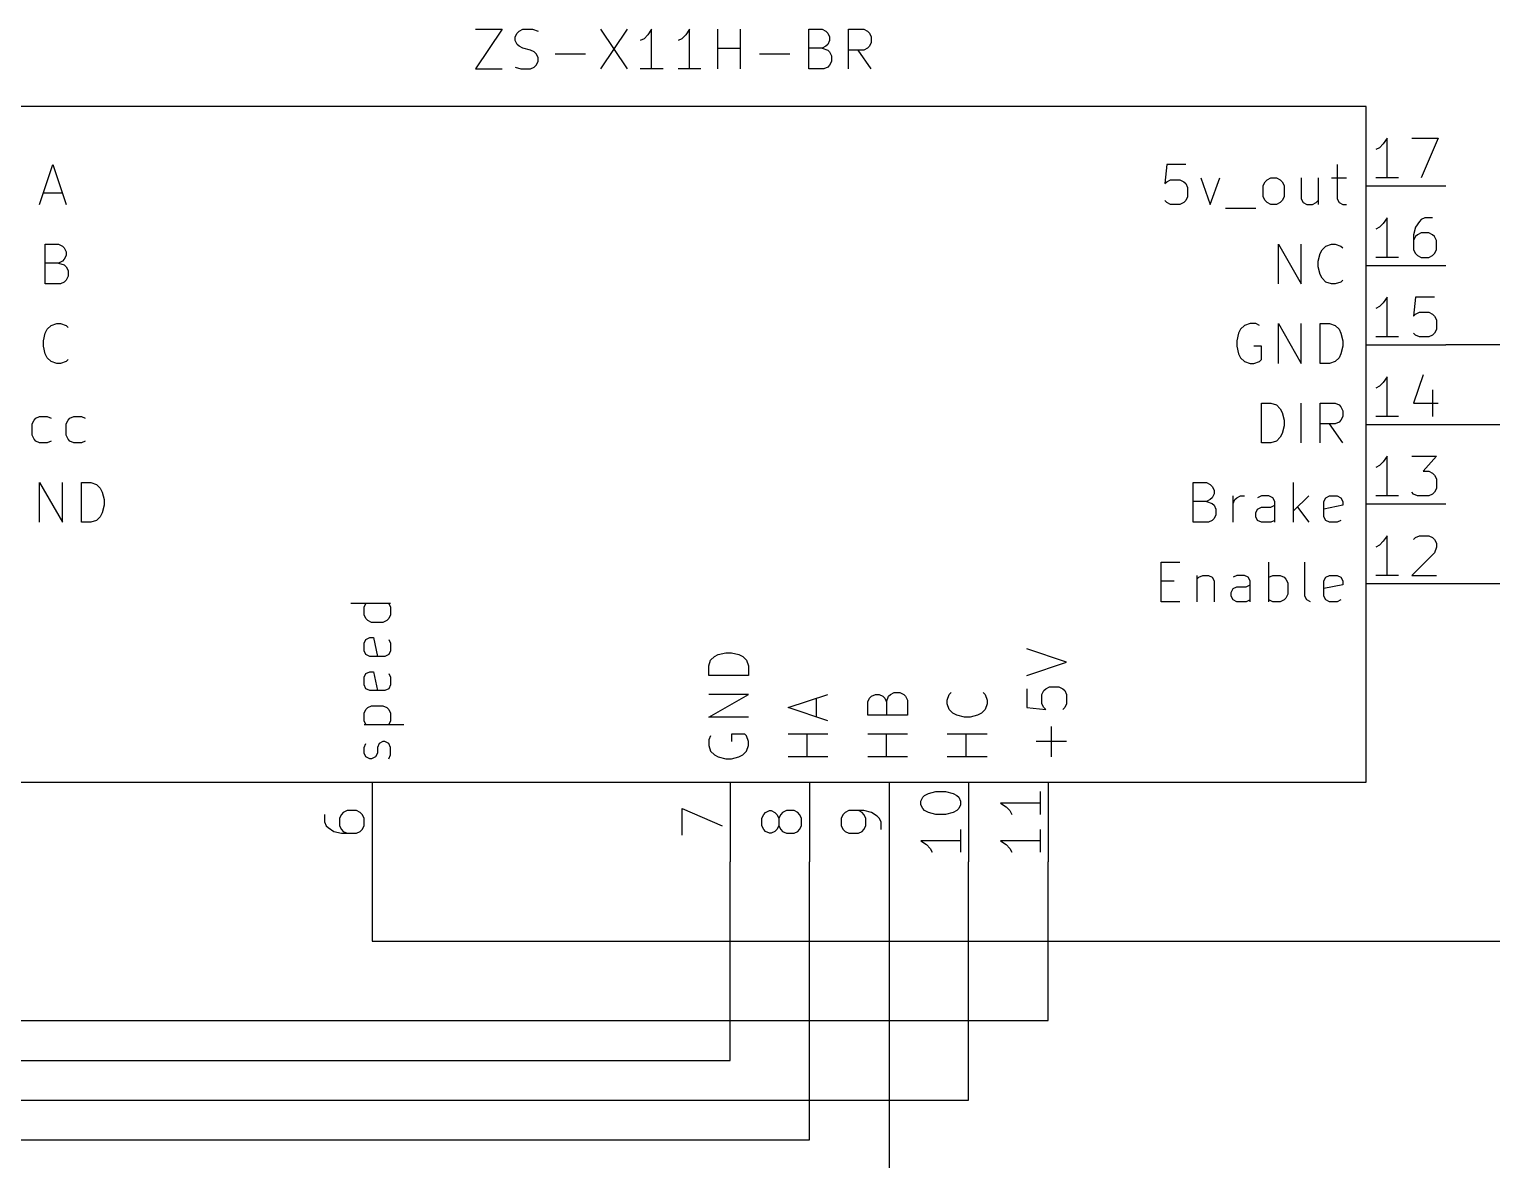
# Model space of a CAD drawing. Extents: x 0.4 to 16.1, y -11.3 to -0.4.
# Drawn here: x 8.069 to 9.908, y -4.775 to -3.353 of the extents above; entities that cross this region are included whole.
import ezdxf

# ---------------------------------------------------------------- set-up
doc = ezdxf.new("R2010")
doc.units = 0
doc.header["$MEASUREMENT"] = 0
for name, color, linetype in [('BLACK', 7, 'CONTINUOUS'), ('CYAN2', 4, 'CONTINUOUS'), ('CYAN4', 4, 'CONTINUOUS'), ('GRAY2', 8, 'CONTINUOUS'), ('LORANGE', 41, 'CONTINUOUS'), ('LYELLOW', 51, 'CONTINUOUS'), ('MAGENTA3', 221, 'CONTINUOUS'), ('MAGENTA4', 6, 'CONTINUOUS'), ('ORANGE2', 42, 'CONTINUOUS'), ('ORANGE4', 40, 'CONTINUOUS'), ('RED2', 1, 'CONTINUOUS'), ('RED3', 11, 'CONTINUOUS')]:
    doc.layers.add(name, color=color, linetype=linetype)

msp = doc.modelspace()

# ---------------------------------------------------------------- linework, layer by layer
at = {"layer": 'BLACK', "linetype": 'CONTINUOUS'}
for p, q in [((10.4, -3.75), (9.85, -3.75)), ((8.95, -4.65), (8.95, -4.4)), ((6.5, -4.65), (8.95, -4.65))]:
    msp.add_line(p, q, dxfattribs=at)
at = {"layer": 'CYAN2', "linetype": 'CONTINUOUS'}
for p, q in [((8.63, -3.3528), (8.6633, -3.3528)), ((8.6633, -3.3528), (8.63, -3.4028)), ((8.68, -3.3623), (8.6824, -3.3576)), ((8.68, -3.3671), (8.68, -3.3623)), ((8.6824, -3.3576), (8.6848, -3.3552)), ((8.6848, -3.3552), (8.6895, -3.3528)), ((8.6895, -3.3528), (8.7014, -3.3528)), ((8.7014, -3.3528), (8.7086, -3.3552)), ((8.7871, -3.3528), (8.8205, -3.4028)), ((8.8205, -3.3528), (8.7871, -3.4028)), ((8.8419, -3.3647), (8.8371, -3.3671)), ((8.8467, -3.3599), (8.8419, -3.3647)), ((8.8514, -3.3528), (8.8467, -3.3599)), ((8.8514, -3.4028), (8.8514, -3.3528)), ((8.8895, -3.3647), (8.8848, -3.3671)), ((8.8943, -3.3599), (8.8895, -3.3647)), ((8.899, -3.3528), (8.8943, -3.3599)), ((8.899, -3.4028), (8.899, -3.3528)), ((8.9348, -3.4028), (8.9348, -3.3528)), ((8.9633, -3.4028), (8.9633, -3.3528)), ((9.049, -3.4028), (9.049, -3.3528)), ((9.049, -3.3528), (9.0657, -3.3528)), ((9.0657, -3.3528), (9.0705, -3.3552)), ((9.0705, -3.3552), (9.0729, -3.3576)), ((9.0729, -3.3576), (9.0752, -3.3623)), ((9.0752, -3.3623), (9.0752, -3.3671)), ((9.099, -3.4028), (9.099, -3.3528)), ((9.099, -3.3528), (9.1181, -3.3528)), ((9.1181, -3.3528), (9.1229, -3.3552)), ((9.1229, -3.3552), (9.1252, -3.3576)), ((9.1252, -3.3576), (9.1276, -3.3623)), ((9.1276, -3.3623), (9.1276, -3.3695)), ((8.6824, -3.3719), (8.68, -3.3671)), ((8.6848, -3.3742), (8.6824, -3.3719)), ((8.6895, -3.3766), (8.6848, -3.3742)), ((8.699, -3.379), (8.6895, -3.3766)), ((8.7038, -3.3814), (8.699, -3.379)), ((8.7062, -3.3838), (8.7038, -3.3814)), ((8.9348, -3.3766), (8.9633, -3.3766)), ((9.0657, -3.3766), (9.049, -3.3766)), ((9.0705, -3.3742), (9.0657, -3.3766)), ((9.0657, -3.3766), (9.0729, -3.379)), ((9.0729, -3.3719), (9.0705, -3.3742)), ((9.0752, -3.3671), (9.0729, -3.3719)), ((9.0729, -3.379), (9.0752, -3.3814)), ((9.0752, -3.3814), (9.0776, -3.3861)), ((9.1181, -3.379), (9.099, -3.379)), ((9.1276, -3.4028), (9.1109, -3.379)), ((9.1229, -3.3766), (9.1181, -3.379)), ((9.1252, -3.3742), (9.1229, -3.3766)), ((9.1276, -3.3695), (9.1252, -3.3742)), ((8.68, -3.4004), (8.6871, -3.4028)), ((8.699, -3.4028), (8.7038, -3.4004)), ((8.7038, -3.4004), (8.7062, -3.398)), ((8.7086, -3.3885), (8.7062, -3.3838)), ((8.7062, -3.398), (8.7086, -3.3933)), ((8.7086, -3.3933), (8.7086, -3.3885)), ((8.73, -3.3838), (8.7681, -3.3838)), ((8.9871, -3.3838), (9.0252, -3.3838)), ((9.0729, -3.4004), (9.0681, -3.4028)), ((9.0752, -3.398), (9.0729, -3.4004)), ((9.0776, -3.3933), (9.0752, -3.398)), ((9.0776, -3.3861), (9.0776, -3.3933)), ((8.63, -3.4028), (8.6633, -3.4028)), ((8.6871, -3.4028), (8.699, -3.4028)), ((8.8657, -3.4028), (8.8371, -3.4028)), ((8.9133, -3.4028), (8.8848, -3.4028)), ((9.0681, -3.4028), (9.049, -3.4028)), ((8.0819, -3.5731), (8.0986, -3.5231)), ((8.0986, -3.5231), (8.1152, -3.5731)), ((9.4991, -3.5231), (9.4967, -3.5469)), ((9.5229, -3.5231), (9.4991, -3.5231)), ((9.7133, -3.5231), (9.7133, -3.566)), ((9.4967, -3.5469), (9.4991, -3.5446)), ((9.4991, -3.5446), (9.5038, -3.5422)), ((9.5038, -3.5422), (9.5157, -3.5422)), ((9.5157, -3.5422), (9.5205, -3.5446)), ((9.5205, -3.5446), (9.5229, -3.5469)), ((9.5229, -3.5469), (9.5252, -3.5517)), ((9.5419, -3.5398), (9.5538, -3.5731)), ((9.5538, -3.5731), (9.5657, -3.5398)), ((9.6205, -3.5493), (9.6229, -3.5446)), ((9.6229, -3.5446), (9.6252, -3.5422)), ((9.6252, -3.5422), (9.63, -3.5398)), ((9.63, -3.5398), (9.6371, -3.5398)), ((9.6371, -3.5398), (9.6419, -3.5422)), ((9.6419, -3.5422), (9.6443, -3.5446)), ((9.6443, -3.5446), (9.6467, -3.5493)), ((9.6681, -3.5398), (9.6681, -3.566)), ((9.6895, -3.5398), (9.6895, -3.5731)), ((9.7062, -3.5398), (9.7252, -3.5398)), ((8.0867, -3.5588), (8.1105, -3.5588)), ((9.5252, -3.5636), (9.5229, -3.5684)), ((9.5252, -3.5517), (9.5252, -3.5636)), ((9.6205, -3.5636), (9.6205, -3.5493)), ((9.6229, -3.5684), (9.6205, -3.5636)), ((9.6467, -3.5636), (9.6443, -3.5684)), ((9.6467, -3.5493), (9.6467, -3.5636)), ((9.6681, -3.566), (9.6705, -3.5708)), ((9.7133, -3.566), (9.7157, -3.5708)), ((9.4991, -3.5708), (9.4967, -3.5684)), ((9.5038, -3.5731), (9.4991, -3.5708)), ((9.5157, -3.5731), (9.5038, -3.5731)), ((9.5205, -3.5708), (9.5157, -3.5731)), ((9.5229, -3.5684), (9.5205, -3.5708)), ((9.5729, -3.5779), (9.611, -3.5779)), ((9.6252, -3.5708), (9.6229, -3.5684)), ((9.63, -3.5731), (9.6252, -3.5708)), ((9.6371, -3.5731), (9.63, -3.5731)), ((9.6419, -3.5708), (9.6371, -3.5731)), ((9.6443, -3.5684), (9.6419, -3.5708)), ((9.6705, -3.5708), (9.6752, -3.5731)), ((9.6752, -3.5731), (9.6824, -3.5731)), ((9.6824, -3.5731), (9.6871, -3.5708)), ((9.6871, -3.5708), (9.6895, -3.5684)), ((9.7157, -3.5708), (9.7205, -3.5731)), ((9.7205, -3.5731), (9.7252, -3.5731)), ((8.089, -3.6731), (8.089, -3.6231)), ((8.089, -3.6231), (8.1057, -3.6231)), ((8.1057, -3.6231), (8.1105, -3.6255)), ((8.1105, -3.6255), (8.1129, -3.6279)), ((8.1129, -3.6279), (8.1152, -3.6327)), ((8.1152, -3.6374), (8.1129, -3.6422)), ((8.1152, -3.6327), (8.1152, -3.6374)), ((9.6395, -3.6731), (9.6395, -3.6231)), ((9.6395, -3.6231), (9.6681, -3.6731)), ((9.6681, -3.6731), (9.6681, -3.6231)), ((9.6895, -3.6446), (9.6919, -3.635)), ((9.6919, -3.635), (9.6943, -3.6303)), ((9.6943, -3.6303), (9.699, -3.6255)), ((9.699, -3.6255), (9.7062, -3.6231)), ((9.7062, -3.6231), (9.7109, -3.6231)), ((9.7109, -3.6231), (9.7181, -3.6255)), ((9.7181, -3.6255), (9.7205, -3.6279)), ((8.1057, -3.6469), (8.089, -3.6469)), ((8.1105, -3.6446), (8.1057, -3.6469)), ((8.1057, -3.6469), (8.1129, -3.6493)), ((8.1129, -3.6422), (8.1105, -3.6446)), ((8.1129, -3.6493), (8.1152, -3.6517)), ((8.1152, -3.6517), (8.1176, -3.6565)), ((8.1176, -3.6565), (8.1176, -3.6636)), ((9.6895, -3.6517), (9.6895, -3.6446)), ((9.6919, -3.6612), (9.6895, -3.6517)), ((8.1081, -3.6731), (8.089, -3.6731)), ((8.1129, -3.6708), (8.1081, -3.6731)), ((8.1152, -3.6684), (8.1129, -3.6708)), ((8.1176, -3.6636), (8.1152, -3.6684)), ((9.6943, -3.666), (9.6919, -3.6612)), ((9.699, -3.6708), (9.6943, -3.666)), ((9.7062, -3.6731), (9.699, -3.6708)), ((9.7109, -3.6731), (9.7062, -3.6731)), ((9.7181, -3.6708), (9.7109, -3.6731)), ((9.7205, -3.6684), (9.7181, -3.6708)), ((8.089, -3.735), (8.0914, -3.7303)), ((8.0914, -3.7303), (8.0962, -3.7255)), ((8.0962, -3.7255), (8.1033, -3.7231)), ((8.1033, -3.7231), (8.1081, -3.7231)), ((8.1081, -3.7231), (8.1152, -3.7255)), ((8.1152, -3.7255), (8.1176, -3.7279)), ((9.5919, -3.7303), (9.5895, -3.735)), ((9.5967, -3.7255), (9.5919, -3.7303)), ((9.6038, -3.7231), (9.5967, -3.7255)), ((9.6109, -3.7231), (9.6038, -3.7231)), ((9.6157, -3.7255), (9.6109, -3.7231)), ((9.6395, -3.7731), (9.6395, -3.7231)), ((9.6395, -3.7231), (9.6681, -3.7731)), ((9.6681, -3.7731), (9.6681, -3.7231)), ((9.6919, -3.7731), (9.6919, -3.7231)), ((9.6919, -3.7231), (9.7038, -3.7231)), ((9.7038, -3.7231), (9.7109, -3.7255)), ((9.7109, -3.7255), (9.7157, -3.7303)), ((9.7157, -3.7303), (9.7181, -3.735)), ((8.0867, -3.7446), (8.089, -3.735)), ((8.0867, -3.7517), (8.0867, -3.7446)), ((9.5895, -3.735), (9.5871, -3.7446)), ((9.5871, -3.7446), (9.5871, -3.7517)), ((9.7181, -3.735), (9.7205, -3.7446)), ((9.7205, -3.7446), (9.7205, -3.7517)), ((8.089, -3.7612), (8.0867, -3.7517)), ((8.0914, -3.766), (8.089, -3.7612)), ((8.0962, -3.7708), (8.0914, -3.766)), ((8.1176, -3.7684), (8.1152, -3.7708)), ((9.5871, -3.7517), (9.5895, -3.7612)), ((9.5895, -3.7612), (9.5919, -3.766)), ((9.5919, -3.766), (9.5967, -3.7708)), ((9.6181, -3.7517), (9.6086, -3.7517)), ((9.6157, -3.7708), (9.6181, -3.7684)), ((9.6181, -3.7684), (9.6181, -3.7517)), ((9.7157, -3.766), (9.7109, -3.7708)), ((9.7181, -3.7612), (9.7157, -3.766)), ((9.7205, -3.7517), (9.7181, -3.7612)), ((8.1033, -3.7731), (8.0962, -3.7708)), ((8.1081, -3.7731), (8.1033, -3.7731)), ((8.1152, -3.7708), (8.1081, -3.7731)), ((9.5967, -3.7708), (9.6038, -3.7731)), ((9.6038, -3.7731), (9.6086, -3.7731)), ((9.6086, -3.7731), (9.6157, -3.7708)), ((9.7038, -3.7731), (9.6919, -3.7731)), ((9.7109, -3.7708), (9.7038, -3.7731)), ((9.6181, -3.8731), (9.6181, -3.8231)), ((9.6181, -3.8231), (9.63, -3.8231)), ((9.63, -3.8231), (9.6371, -3.8255)), ((9.6681, -3.8731), (9.6681, -3.8231)), ((9.6919, -3.8731), (9.6919, -3.8231)), ((9.6919, -3.8231), (9.7109, -3.8231)), ((9.7109, -3.8231), (9.7157, -3.8255)), ((8.0748, -3.8446), (8.0771, -3.8422)), ((8.0771, -3.8422), (8.0819, -3.8398)), ((8.0819, -3.8398), (8.0914, -3.8398)), ((8.0914, -3.8398), (8.0962, -3.8422)), ((8.1176, -3.8446), (8.12, -3.8422)), ((8.12, -3.8422), (8.1248, -3.8398)), ((8.1248, -3.8398), (8.1343, -3.8398)), ((8.1343, -3.8398), (8.139, -3.8422)), ((9.6371, -3.8255), (9.6419, -3.8303)), ((9.6419, -3.8303), (9.6443, -3.835)), ((9.6443, -3.835), (9.6467, -3.8446)), ((9.7157, -3.8255), (9.7181, -3.8279)), ((9.7181, -3.8279), (9.7205, -3.8327)), ((9.7205, -3.8398), (9.7181, -3.8446)), ((9.7205, -3.8327), (9.7205, -3.8398)), ((8.0724, -3.8493), (8.0748, -3.8446)), ((8.0724, -3.8636), (8.0724, -3.8493)), ((8.1152, -3.8493), (8.1176, -3.8446)), ((8.1152, -3.8636), (8.1152, -3.8493)), ((9.6443, -3.8612), (9.6419, -3.866)), ((9.6467, -3.8517), (9.6443, -3.8612)), ((9.6467, -3.8446), (9.6467, -3.8517)), ((9.7109, -3.8493), (9.6919, -3.8493)), ((9.7205, -3.8731), (9.7038, -3.8493)), ((9.7157, -3.8469), (9.7109, -3.8493)), ((9.7181, -3.8446), (9.7157, -3.8469)), ((8.0748, -3.8684), (8.0724, -3.8636)), ((8.0771, -3.8708), (8.0748, -3.8684)), ((8.0819, -3.8731), (8.0771, -3.8708)), ((8.0914, -3.8731), (8.0819, -3.8731)), ((8.0962, -3.8708), (8.0914, -3.8731)), ((8.1176, -3.8684), (8.1152, -3.8636)), ((8.12, -3.8708), (8.1176, -3.8684)), ((8.1248, -3.8731), (8.12, -3.8708)), ((8.1343, -3.8731), (8.1248, -3.8731)), ((8.139, -3.8708), (8.1343, -3.8731)), ((9.63, -3.8731), (9.6181, -3.8731)), ((9.6371, -3.8708), (9.63, -3.8731)), ((9.6419, -3.866), (9.6371, -3.8708)), ((8.0819, -3.9731), (8.0819, -3.9231)), ((8.0819, -3.9231), (8.1105, -3.9731)), ((8.1105, -3.9731), (8.1105, -3.9231)), ((8.1343, -3.9731), (8.1343, -3.9231)), ((8.1343, -3.9231), (8.1462, -3.9231)), ((8.1462, -3.9231), (8.1533, -3.9255)), ((8.1533, -3.9255), (8.1581, -3.9303)), ((8.1581, -3.9303), (8.1605, -3.935)), ((8.1605, -3.935), (8.1629, -3.9446)), ((9.5324, -3.9731), (9.5324, -3.9231)), ((9.5324, -3.9231), (9.549, -3.9231)), ((9.549, -3.9231), (9.5538, -3.9255)), ((9.5538, -3.9255), (9.5562, -3.9279)), ((9.5562, -3.9279), (9.5586, -3.9327)), ((9.5586, -3.9327), (9.5586, -3.9374)), ((9.6586, -3.9731), (9.6586, -3.9231)), ((8.1629, -3.9517), (8.1605, -3.9612)), ((8.1629, -3.9446), (8.1629, -3.9517)), ((9.549, -3.9469), (9.5324, -3.9469)), ((9.5538, -3.9446), (9.549, -3.9469)), ((9.549, -3.9469), (9.5562, -3.9493)), ((9.5562, -3.9422), (9.5538, -3.9446)), ((9.5586, -3.9374), (9.5562, -3.9422)), ((9.5562, -3.9493), (9.5586, -3.9517)), ((9.5586, -3.9517), (9.5609, -3.9565)), ((9.5824, -3.9731), (9.5824, -3.9398)), ((9.5824, -3.9493), (9.5848, -3.9446)), ((9.5848, -3.9446), (9.5871, -3.9422)), ((9.5871, -3.9422), (9.5919, -3.9398)), ((9.5919, -3.9398), (9.5967, -3.9398)), ((9.6181, -3.9398), (9.6133, -3.9422)), ((9.6276, -3.9398), (9.6181, -3.9398)), ((9.6324, -3.9422), (9.6276, -3.9398)), ((9.63, -3.9541), (9.6348, -3.9517)), ((9.6348, -3.9469), (9.6324, -3.9422)), ((9.6348, -3.9731), (9.6348, -3.9469)), ((9.6776, -3.9398), (9.6586, -3.9588)), ((9.6967, -3.9469), (9.699, -3.9422)), ((9.6967, -3.966), (9.6967, -3.9469)), ((9.7205, -3.9517), (9.6967, -3.9565)), ((9.699, -3.9422), (9.7038, -3.9398)), ((9.7038, -3.9398), (9.7133, -3.9398)), ((9.7133, -3.9398), (9.7181, -3.9422)), ((9.7181, -3.9422), (9.7205, -3.9469)), ((9.7205, -3.9469), (9.7205, -3.9517)), ((8.1533, -3.9708), (8.1462, -3.9731)), ((8.1581, -3.966), (8.1533, -3.9708)), ((8.1605, -3.9612), (8.1581, -3.966)), ((9.5562, -3.9708), (9.5514, -3.9731)), ((9.5586, -3.9684), (9.5562, -3.9708)), ((9.5609, -3.9636), (9.5586, -3.9684)), ((9.5609, -3.9565), (9.5609, -3.9636)), ((9.611, -3.9612), (9.6133, -3.9565)), ((9.611, -3.966), (9.611, -3.9612)), ((9.6133, -3.9708), (9.611, -3.966)), ((9.6133, -3.9565), (9.6181, -3.9541)), ((9.6181, -3.9731), (9.6133, -3.9708)), ((9.6181, -3.9541), (9.63, -3.9541)), ((9.6348, -3.9708), (9.63, -3.9731)), ((9.6633, -3.9541), (9.6776, -3.9731)), ((9.699, -3.9708), (9.6967, -3.966)), ((9.7038, -3.9731), (9.699, -3.9708)), ((9.7181, -3.9708), (9.7133, -3.9731)), ((8.1462, -3.9731), (8.1343, -3.9731)), ((9.5514, -3.9731), (9.5324, -3.9731)), ((9.63, -3.9731), (9.6181, -3.9731)), ((9.7133, -3.9731), (9.7038, -3.9731)), ((9.4919, -4.0731), (9.4919, -4.0231)), ((9.4919, -4.0231), (9.5157, -4.0231)), ((9.6276, -4.0731), (9.6276, -4.0231)), ((9.6729, -4.066), (9.6729, -4.0231)), ((9.5371, -4.0398), (9.5371, -4.0731)), ((9.5371, -4.0446), (9.5395, -4.0422)), ((9.5395, -4.0422), (9.5443, -4.0398)), ((9.5443, -4.0398), (9.5514, -4.0398)), ((9.5514, -4.0398), (9.5562, -4.0422)), ((9.5562, -4.0422), (9.5586, -4.0469)), ((9.5871, -4.0398), (9.5824, -4.0422)), ((9.5967, -4.0398), (9.5871, -4.0398)), ((9.6014, -4.0422), (9.5967, -4.0398)), ((9.6038, -4.0469), (9.6014, -4.0422)), ((9.6276, -4.0422), (9.6324, -4.0398)), ((9.6324, -4.0398), (9.6419, -4.0398)), ((9.6419, -4.0398), (9.6467, -4.0422)), ((9.6467, -4.0422), (9.649, -4.0446)), ((9.649, -4.0446), (9.6514, -4.0493)), ((9.6967, -4.0469), (9.699, -4.0422)), ((9.699, -4.0422), (9.7038, -4.0398)), ((9.7038, -4.0398), (9.7133, -4.0398)), ((9.7133, -4.0398), (9.7181, -4.0422)), ((9.7181, -4.0422), (9.7205, -4.0469)), ((9.4919, -4.0469), (9.5086, -4.0469)), ((9.5586, -4.0469), (9.5586, -4.0731)), ((9.58, -4.0612), (9.5824, -4.0565)), ((9.58, -4.066), (9.58, -4.0612)), ((9.5824, -4.0565), (9.5871, -4.0541)), ((9.5871, -4.0541), (9.5991, -4.0541)), ((9.5991, -4.0541), (9.6038, -4.0517)), ((9.6038, -4.0731), (9.6038, -4.0469)), ((9.6514, -4.0636), (9.649, -4.0684)), ((9.6514, -4.0493), (9.6514, -4.0636)), ((9.6967, -4.066), (9.6967, -4.0469)), ((9.7205, -4.0517), (9.6967, -4.0565)), ((9.7205, -4.0469), (9.7205, -4.0517)), ((8.5231, -4.0752), (8.4731, -4.0752)), ((8.4898, -4.08), (8.4922, -4.0752)), ((8.4898, -4.0895), (8.4898, -4.08)), ((8.5208, -4.0752), (8.5231, -4.08)), ((8.5231, -4.08), (8.5231, -4.0895)), ((9.5157, -4.0731), (9.4919, -4.0731)), ((9.5824, -4.0708), (9.58, -4.066)), ((9.5871, -4.0731), (9.5824, -4.0708)), ((9.5991, -4.0731), (9.5871, -4.0731)), ((9.6038, -4.0708), (9.5991, -4.0731)), ((9.6324, -4.0731), (9.6276, -4.0708)), ((9.6419, -4.0731), (9.6324, -4.0731)), ((9.6467, -4.0708), (9.6419, -4.0731)), ((9.649, -4.0684), (9.6467, -4.0708)), ((9.6752, -4.0708), (9.6729, -4.066)), ((9.68, -4.0731), (9.6752, -4.0708)), ((9.699, -4.0708), (9.6967, -4.066)), ((9.7038, -4.0731), (9.699, -4.0708)), ((9.7133, -4.0731), (9.7038, -4.0731)), ((9.7181, -4.0708), (9.7133, -4.0731)), ((8.4922, -4.0943), (8.4898, -4.0895)), ((8.4946, -4.0967), (8.4922, -4.0943)), ((8.4993, -4.099), (8.4946, -4.0967)), ((8.5136, -4.099), (8.4993, -4.099)), ((8.5184, -4.0967), (8.5136, -4.099)), ((8.5208, -4.0943), (8.5184, -4.0967)), ((8.5231, -4.0895), (8.5208, -4.0943)), ((8.4922, -4.1205), (8.4969, -4.1181)), ((8.4969, -4.1181), (8.5017, -4.1181)), ((8.5017, -4.1181), (8.5065, -4.1419)), ((8.4898, -4.1252), (8.4922, -4.1205)), ((8.4898, -4.1348), (8.4898, -4.1252)), ((8.4922, -4.1395), (8.4898, -4.1348)), ((8.5208, -4.1205), (8.5231, -4.1252)), ((8.5231, -4.1348), (8.5208, -4.1395)), ((8.5231, -4.1252), (8.5231, -4.1348)), ((8.935, -4.1395), (8.9446, -4.1371)), ((8.9446, -4.1371), (8.9517, -4.1371)), ((8.9517, -4.1371), (8.9612, -4.1395)), ((9.3731, -4.149), (9.3231, -4.1324)), ((8.4969, -4.1419), (8.4922, -4.1395)), ((8.516, -4.1419), (8.4969, -4.1419)), ((8.5208, -4.1395), (8.516, -4.1419)), ((8.9231, -4.1538), (8.9255, -4.1467)), ((8.9231, -4.1657), (8.9231, -4.1538)), ((8.9255, -4.1467), (8.9303, -4.1419)), ((8.9303, -4.1419), (8.935, -4.1395)), ((8.9612, -4.1395), (8.966, -4.1419)), ((8.966, -4.1419), (8.9708, -4.1467)), ((8.9708, -4.1467), (8.9731, -4.1538)), ((8.9731, -4.1538), (8.9731, -4.1657)), ((9.3231, -4.1657), (9.3731, -4.149)), ((8.4898, -4.1681), (8.4922, -4.1633)), ((8.4898, -4.1776), (8.4898, -4.1681)), ((8.4922, -4.1633), (8.4969, -4.161)), ((8.4969, -4.161), (8.5017, -4.161)), ((8.5017, -4.161), (8.5065, -4.1848)), ((8.5208, -4.1633), (8.5231, -4.1681)), ((8.5231, -4.1681), (8.5231, -4.1776)), ((8.9731, -4.1657), (8.9231, -4.1657)), ((8.4922, -4.1824), (8.4898, -4.1776)), ((8.4969, -4.1848), (8.4922, -4.1824)), ((8.516, -4.1848), (8.4969, -4.1848)), ((8.5208, -4.1824), (8.516, -4.1848)), ((8.5231, -4.1776), (8.5208, -4.1824)), ((8.9231, -4.2181), (8.9731, -4.1895)), ((8.9731, -4.1895), (8.9231, -4.1895)), ((9.0231, -4.2062), (9.0731, -4.1895)), ((9.1255, -4.1943), (9.1279, -4.1919)), ((9.1279, -4.1919), (9.1327, -4.1895)), ((9.1327, -4.1895), (9.1374, -4.1895)), ((9.1374, -4.1895), (9.1422, -4.1919)), ((9.1422, -4.1919), (9.1446, -4.1943)), ((9.1469, -4.199), (9.1493, -4.1919)), ((9.1493, -4.1919), (9.1517, -4.1895)), ((9.1517, -4.1895), (9.1565, -4.1871)), ((9.1565, -4.1871), (9.1636, -4.1871)), ((9.1636, -4.1871), (9.1684, -4.1895)), ((9.1684, -4.1895), (9.1708, -4.1919)), ((9.1708, -4.1919), (9.1731, -4.1967)), ((9.2231, -4.1967), (9.2255, -4.1895)), ((9.2255, -4.1895), (9.2279, -4.1871)), ((9.2684, -4.1871), (9.2708, -4.1895)), ((9.2708, -4.1895), (9.2731, -4.1967)), ((9.3231, -4.1824), (9.3231, -4.2062)), ((9.3422, -4.1895), (9.3446, -4.1848)), ((9.3422, -4.2014), (9.3422, -4.1895)), ((9.3446, -4.1848), (9.3469, -4.1824)), ((9.3469, -4.1824), (9.3517, -4.18)), ((9.3517, -4.18), (9.3636, -4.18)), ((9.3636, -4.18), (9.3684, -4.1824)), ((9.3684, -4.1824), (9.3708, -4.1848)), ((9.3708, -4.1848), (9.3731, -4.1895)), ((9.3731, -4.1895), (9.3731, -4.2014)), ((8.4898, -4.2133), (8.4922, -4.2086)), ((8.4922, -4.2086), (8.4946, -4.2062)), ((8.4946, -4.2062), (8.4993, -4.2038)), ((8.4993, -4.2038), (8.5136, -4.2038)), ((8.5136, -4.2038), (8.5184, -4.2062)), ((8.5184, -4.2062), (8.5208, -4.2086)), ((8.5208, -4.2086), (8.5231, -4.2133)), ((9.0731, -4.2229), (9.0231, -4.2062)), ((9.0588, -4.2181), (9.0588, -4.1943)), ((9.1231, -4.199), (9.1255, -4.1943)), ((9.1231, -4.2157), (9.1231, -4.199)), ((9.1446, -4.1943), (9.1469, -4.199)), ((9.1469, -4.199), (9.1469, -4.2157)), ((9.1731, -4.1967), (9.1731, -4.2157)), ((9.2231, -4.2014), (9.2231, -4.1967)), ((9.2255, -4.2086), (9.2231, -4.2014)), ((9.2303, -4.2133), (9.2255, -4.2086)), ((9.2708, -4.2086), (9.266, -4.2133)), ((9.2731, -4.2014), (9.2708, -4.2086)), ((9.2731, -4.1967), (9.2731, -4.2014)), ((9.3231, -4.2062), (9.3469, -4.2086)), ((9.3446, -4.2062), (9.3422, -4.2014)), ((9.3469, -4.2086), (9.3446, -4.2062)), ((9.3708, -4.2062), (9.3684, -4.2086)), ((9.3731, -4.2014), (9.3708, -4.2062)), ((8.4898, -4.2229), (8.4898, -4.2133)), ((8.4922, -4.2276), (8.4898, -4.2229)), ((8.4898, -4.2276), (8.5398, -4.2276)), ((8.5231, -4.2229), (8.5208, -4.2276)), ((8.5231, -4.2133), (8.5231, -4.2229)), ((8.9731, -4.2181), (8.9231, -4.2181)), ((9.1731, -4.2157), (9.1231, -4.2157)), ((9.235, -4.2157), (9.2303, -4.2133)), ((9.2446, -4.2181), (9.235, -4.2157)), ((9.2517, -4.2181), (9.2446, -4.2181)), ((9.2612, -4.2157), (9.2517, -4.2181)), ((9.266, -4.2133), (9.2612, -4.2157)), ((8.9255, -4.2419), (8.9231, -4.2467)), ((8.9231, -4.2467), (8.9231, -4.2538)), ((8.9684, -4.2395), (8.9517, -4.2395)), ((8.9517, -4.2395), (8.9517, -4.249)), ((8.9708, -4.2419), (8.9684, -4.2395)), ((8.9731, -4.249), (8.9708, -4.2419)), ((9.0731, -4.2395), (9.0231, -4.2395)), ((9.0469, -4.2681), (9.0469, -4.2395)), ((9.1731, -4.2395), (9.1231, -4.2395)), ((9.1469, -4.2681), (9.1469, -4.2395)), ((9.2731, -4.2395), (9.2231, -4.2395)), ((9.2469, -4.2681), (9.2469, -4.2395)), ((9.3541, -4.2681), (9.3541, -4.23)), ((8.4898, -4.2562), (8.4922, -4.2514)), ((8.4898, -4.2633), (8.4898, -4.2562)), ((8.4922, -4.2681), (8.4898, -4.2633)), ((8.5065, -4.2633), (8.5041, -4.2681)), ((8.5088, -4.2514), (8.5065, -4.2562)), ((8.5065, -4.2562), (8.5065, -4.2633)), ((8.5136, -4.249), (8.5088, -4.2514)), ((8.516, -4.249), (8.5136, -4.249)), ((8.5208, -4.2514), (8.516, -4.249)), ((8.5231, -4.2562), (8.5208, -4.2514)), ((8.5208, -4.2705), (8.5231, -4.2657)), ((8.5231, -4.2657), (8.5231, -4.2562)), ((8.9231, -4.2538), (8.9255, -4.2609)), ((8.9255, -4.2609), (8.9303, -4.2657)), ((8.9303, -4.2657), (8.935, -4.2681)), ((8.9612, -4.2681), (8.966, -4.2657)), ((8.966, -4.2657), (8.9708, -4.2609)), ((8.9708, -4.2609), (8.9731, -4.2538)), ((8.9731, -4.2538), (8.9731, -4.249)), ((9.3731, -4.249), (9.335, -4.249)), ((8.4969, -4.2705), (8.4922, -4.2681)), ((8.4993, -4.2705), (8.4969, -4.2705)), ((8.5041, -4.2681), (8.4993, -4.2705)), ((8.935, -4.2681), (8.9446, -4.2705)), ((8.9446, -4.2705), (8.9517, -4.2705)), ((8.9517, -4.2705), (8.9612, -4.2681)), ((9.0731, -4.2681), (9.0231, -4.2681)), ((9.1731, -4.2681), (9.1231, -4.2681)), ((9.2731, -4.2681), (9.2231, -4.2681))]:
    msp.add_line(p, q, dxfattribs=at)
at = {"layer": 'CYAN4', "linetype": 'CONTINUOUS'}
for p, q in [((8.5, -4.4), (8.5, -4.5)), ((8.5, -4.5), (14.35, -4.5))]:
    msp.add_line(p, q, dxfattribs=at)
at = {"layer": 'GRAY2', "linetype": 'CONTINUOUS'}
msp.add_line((9.15, -4.4), (9.15, -4.8), dxfattribs=at)
at = {"layer": 'LORANGE', "linetype": 'CONTINUOUS'}
for p, q in [((9.25, -4.7), (9.25, -4.4)), ((6.35, -4.7), (9.25, -4.7))]:
    msp.add_line(p, q, dxfattribs=at)
at = {"layer": 'LYELLOW', "linetype": 'CONTINUOUS'}
for p, q in [((9.75, -3.45), (8, -3.45)), ((9.75, -4.3), (9.75, -3.45)), ((8, -4.3), (9.75, -4.3))]:
    msp.add_line(p, q, dxfattribs=at)
at = {"layer": 'MAGENTA3', "linetype": 'CONTINUOUS'}
for p, q in [((9.05, -4.75), (9.05, -4.4)), ((6.45, -4.75), (9.05, -4.75))]:
    msp.add_line(p, q, dxfattribs=at)
at = {"layer": 'MAGENTA4', "linetype": 'CONTINUOUS'}
msp.add_line((9.85, -4.05), (11.1, -4.05), dxfattribs=at)
at = {"layer": 'ORANGE2', "linetype": 'CONTINUOUS'}
msp.add_line((9.85, -3.85), (14.4, -3.85), dxfattribs=at)
at = {"layer": 'ORANGE4', "linetype": 'CONTINUOUS'}
for p, q in [((9.35, -4.6), (9.35, -4.4)), ((6.55, -4.6), (9.35, -4.6))]:
    msp.add_line(p, q, dxfattribs=at)
at = {"layer": 'RED2', "linetype": 'CONTINUOUS'}
for p, q in [((9.75, -3.45), (8, -3.45)), ((9.75, -4.3), (9.75, -3.45)), ((9.75, -3.55), (9.85, -3.55)), ((9.75, -3.65), (9.85, -3.65)), ((9.75, -3.75), (9.85, -3.75)), ((9.75, -3.85), (9.85, -3.85)), ((9.75, -3.95), (9.85, -3.95)), ((9.75, -4.05), (9.85, -4.05)), ((8, -4.3), (9.75, -4.3)), ((8.5, -4.3), (8.5, -4.4)), ((8.95, -4.3), (8.95, -4.4)), ((9.05, -4.3), (9.05, -4.4)), ((9.15, -4.3), (9.15, -4.4)), ((9.25, -4.3), (9.25, -4.4)), ((9.35, -4.3), (9.35, -4.4))]:
    msp.add_line(p, q, dxfattribs=at)
at = {"layer": 'RED3', "linetype": 'CONTINUOUS'}
for p, q in [((9.7762, -3.4899), (9.7714, -3.497)), ((9.7762, -3.5399), (9.7762, -3.4899)), ((9.8071, -3.4899), (9.8405, -3.4899)), ((9.8405, -3.4899), (9.819, -3.5399)), ((9.7667, -3.5018), (9.7619, -3.5042)), ((9.7714, -3.497), (9.7667, -3.5018)), ((9.7905, -3.5399), (9.7619, -3.5399)), ((9.7667, -3.6018), (9.7619, -3.6042)), ((9.7714, -3.597), (9.7667, -3.6018)), ((9.7762, -3.5899), (9.7714, -3.597)), ((9.7762, -3.6399), (9.7762, -3.5899)), ((9.8119, -3.6018), (9.8095, -3.6113)), ((9.8167, -3.5946), (9.8119, -3.6018)), ((9.819, -3.5923), (9.8167, -3.5946)), ((9.8238, -3.5899), (9.819, -3.5923)), ((9.8333, -3.5899), (9.8238, -3.5899)), ((9.8095, -3.6113), (9.8095, -3.6304)), ((9.8119, -3.6137), (9.8095, -3.6184)), ((9.8143, -3.6113), (9.8119, -3.6137)), ((9.819, -3.6089), (9.8143, -3.6113)), ((9.8286, -3.6089), (9.819, -3.6089)), ((9.8333, -3.6113), (9.8286, -3.6089)), ((9.8357, -3.6137), (9.8333, -3.6113)), ((9.8381, -3.6184), (9.8357, -3.6137)), ((9.8381, -3.6304), (9.8381, -3.6184)), ((9.7905, -3.6399), (9.7619, -3.6399)), ((9.8095, -3.6304), (9.8119, -3.6351)), ((9.8119, -3.6351), (9.8143, -3.6375)), ((9.8143, -3.6375), (9.819, -3.6399)), ((9.819, -3.6399), (9.8286, -3.6399)), ((9.8286, -3.6399), (9.8333, -3.6375)), ((9.8333, -3.6375), (9.8357, -3.6351)), ((9.8357, -3.6351), (9.8381, -3.6304)), ((9.7762, -3.6899), (9.7714, -3.697)), ((9.7762, -3.7399), (9.7762, -3.6899)), ((9.8119, -3.6899), (9.8095, -3.7137)), ((9.8357, -3.6899), (9.8119, -3.6899)), ((9.7667, -3.7018), (9.7619, -3.7042)), ((9.7714, -3.697), (9.7667, -3.7018)), ((9.8095, -3.7137), (9.8119, -3.7113)), ((9.8119, -3.7113), (9.8167, -3.7089)), ((9.8167, -3.7089), (9.8286, -3.7089)), ((9.8286, -3.7089), (9.8333, -3.7113)), ((9.8333, -3.7113), (9.8357, -3.7137)), ((9.8357, -3.7137), (9.8381, -3.7184)), ((9.8381, -3.7304), (9.8357, -3.7351)), ((9.8381, -3.7184), (9.8381, -3.7304)), ((9.7905, -3.7399), (9.7619, -3.7399)), ((9.8119, -3.7375), (9.8095, -3.7351)), ((9.8167, -3.7399), (9.8119, -3.7375)), ((9.8286, -3.7399), (9.8167, -3.7399)), ((9.8333, -3.7375), (9.8286, -3.7399)), ((9.8357, -3.7351), (9.8333, -3.7375)), ((9.8214, -3.7875), (9.8095, -3.8232)), ((9.7667, -3.8018), (9.7619, -3.8042)), ((9.7714, -3.797), (9.7667, -3.8018)), ((9.7762, -3.7899), (9.7714, -3.797)), ((9.7762, -3.8399), (9.7762, -3.7899)), ((9.8333, -3.8065), (9.8333, -3.8399)), ((9.8095, -3.8232), (9.8405, -3.8232)), ((9.7905, -3.8399), (9.7619, -3.8399)), ((9.7714, -3.897), (9.7667, -3.9018)), ((9.7762, -3.8899), (9.7714, -3.897)), ((9.7762, -3.9399), (9.7762, -3.8899)), ((9.8071, -3.8899), (9.8381, -3.8899)), ((9.8381, -3.8899), (9.8214, -3.9089)), ((9.7667, -3.9018), (9.7619, -3.9042)), ((9.8214, -3.9089), (9.8286, -3.9089)), ((9.8286, -3.9089), (9.8333, -3.9113)), ((9.8333, -3.9113), (9.8357, -3.9137)), ((9.8357, -3.9137), (9.8381, -3.9184)), ((9.8095, -3.9375), (9.8071, -3.9351)), ((9.8357, -3.9351), (9.8333, -3.9375)), ((9.8381, -3.9304), (9.8357, -3.9351)), ((9.8381, -3.9184), (9.8381, -3.9304)), ((9.7905, -3.9399), (9.7619, -3.9399)), ((9.8143, -3.9399), (9.8095, -3.9375)), ((9.8286, -3.9399), (9.8143, -3.9399)), ((9.8333, -3.9375), (9.8286, -3.9399)), ((9.7762, -3.9899), (9.7714, -3.997)), ((9.7762, -4.0399), (9.7762, -3.9899)), ((9.8119, -3.9923), (9.8167, -3.9899)), ((9.8167, -3.9899), (9.8286, -3.9899)), ((9.8286, -3.9899), (9.8333, -3.9923)), ((9.7667, -4.0018), (9.7619, -4.0042)), ((9.7714, -3.997), (9.7667, -4.0018)), ((9.8095, -3.9946), (9.8119, -3.9923)), ((9.8333, -3.9923), (9.8357, -3.9946)), ((9.8357, -3.9946), (9.8381, -3.9994)), ((9.8381, -4.0042), (9.8357, -4.0113)), ((9.8381, -3.9994), (9.8381, -4.0042)), ((9.8357, -4.0113), (9.8071, -4.0399)), ((9.7905, -4.0399), (9.7619, -4.0399)), ((9.8071, -4.0399), (9.8381, -4.0399)), ((9.1899, -4.3238), (9.1923, -4.319)), ((9.1923, -4.319), (9.1946, -4.3167)), ((9.1946, -4.3167), (9.1994, -4.3143)), ((9.1994, -4.3143), (9.2089, -4.3119)), ((9.2089, -4.3119), (9.2208, -4.3119)), ((9.2208, -4.3119), (9.2304, -4.3143)), ((9.2304, -4.3143), (9.2351, -4.3167)), ((9.2351, -4.3167), (9.2375, -4.319)), ((9.2375, -4.319), (9.2399, -4.3238)), ((9.3399, -4.3119), (9.3399, -4.3405)), ((8.4637, -4.3381), (8.4613, -4.3405)), ((8.4684, -4.3357), (8.4637, -4.3381)), ((8.4804, -4.3357), (8.4684, -4.3357)), ((8.4851, -4.3381), (8.4804, -4.3357)), ((8.4875, -4.3405), (8.4851, -4.3381)), ((8.8899, -4.3667), (8.8899, -4.3333)), ((8.8899, -4.3333), (8.9399, -4.3548)), ((8.9923, -4.3405), (8.9946, -4.3381)), ((8.9946, -4.3381), (8.9994, -4.3357)), ((8.9994, -4.3357), (9.0018, -4.3357)), ((9.0018, -4.3357), (9.0065, -4.3381)), ((9.0065, -4.3381), (9.0089, -4.3405)), ((9.0161, -4.3381), (9.0137, -4.3405)), ((9.0208, -4.3357), (9.0161, -4.3381)), ((9.0304, -4.3357), (9.0208, -4.3357)), ((9.0351, -4.3381), (9.0304, -4.3357)), ((9.0375, -4.3405), (9.0351, -4.3381)), ((9.0946, -4.3381), (9.0923, -4.3405)), ((9.0994, -4.3357), (9.0946, -4.3381)), ((9.1184, -4.3357), (9.0994, -4.3357)), ((9.1161, -4.3381), (9.1113, -4.3357)), ((9.1184, -4.3405), (9.1161, -4.3381)), ((9.128, -4.3381), (9.1184, -4.3357)), ((9.1351, -4.3429), (9.128, -4.3381)), ((9.1899, -4.3286), (9.1899, -4.3238)), ((9.1923, -4.3333), (9.1899, -4.3286)), ((9.1946, -4.3357), (9.1923, -4.3333)), ((9.1994, -4.3381), (9.1946, -4.3357)), ((9.2089, -4.3405), (9.1994, -4.3381)), ((9.2304, -4.3381), (9.2208, -4.3405)), ((9.2351, -4.3357), (9.2304, -4.3381)), ((9.2375, -4.3333), (9.2351, -4.3357)), ((9.2399, -4.3286), (9.2375, -4.3333)), ((9.2399, -4.3238), (9.2399, -4.3286)), ((9.3399, -4.3262), (9.2899, -4.3262)), ((9.2899, -4.3262), (9.297, -4.3309)), ((9.297, -4.3309), (9.3018, -4.3357)), ((9.3018, -4.3357), (9.3042, -4.3405)), ((8.4399, -4.3405), (8.4399, -4.35)), ((8.4399, -4.35), (8.4423, -4.3548)), ((8.4423, -4.3548), (8.4446, -4.3571)), ((8.4446, -4.3571), (8.4518, -4.3619)), ((8.4613, -4.3405), (8.4589, -4.3452)), ((8.4589, -4.3452), (8.4589, -4.3548)), ((8.4589, -4.3548), (8.4613, -4.3595)), ((8.4899, -4.3452), (8.4875, -4.3405)), ((8.4875, -4.3595), (8.4899, -4.3548)), ((8.4899, -4.3548), (8.4899, -4.3452)), ((8.9899, -4.3452), (8.9923, -4.3405)), ((8.9899, -4.3548), (8.9899, -4.3452)), ((8.9923, -4.3595), (8.9899, -4.3548)), ((9.0089, -4.3405), (9.0113, -4.3452)), ((9.0113, -4.3548), (9.0089, -4.3595)), ((9.0137, -4.3405), (9.0113, -4.3452)), ((9.0113, -4.3452), (9.0113, -4.3548)), ((9.0113, -4.3548), (9.0137, -4.3595)), ((9.0399, -4.3452), (9.0375, -4.3405)), ((9.0375, -4.3595), (9.0399, -4.3548)), ((9.0399, -4.3548), (9.0399, -4.3452)), ((9.0923, -4.3405), (9.0899, -4.3452)), ((9.0899, -4.3452), (9.0899, -4.3548)), ((9.0899, -4.3548), (9.0923, -4.3595)), ((9.1208, -4.3452), (9.1184, -4.3405)), ((9.1184, -4.3595), (9.1208, -4.3548)), ((9.1208, -4.3548), (9.1208, -4.3452)), ((9.1375, -4.3452), (9.1351, -4.3429)), ((9.1399, -4.35), (9.1375, -4.3452)), ((9.1399, -4.3595), (9.1399, -4.35)), ((9.2208, -4.3405), (9.2089, -4.3405)), ((8.4518, -4.3619), (8.4613, -4.3643)), ((8.4613, -4.3595), (8.4637, -4.3619)), ((8.4613, -4.3643), (8.4804, -4.3643)), ((8.4637, -4.3619), (8.4684, -4.3643)), ((8.4804, -4.3643), (8.4851, -4.3619)), ((8.4851, -4.3619), (8.4875, -4.3595)), ((8.9946, -4.3619), (8.9923, -4.3595)), ((8.9994, -4.3643), (8.9946, -4.3619)), ((9.0018, -4.3643), (8.9994, -4.3643)), ((9.0065, -4.3619), (9.0018, -4.3643)), ((9.0089, -4.3595), (9.0065, -4.3619)), ((9.0137, -4.3595), (9.0161, -4.3619)), ((9.0161, -4.3619), (9.0208, -4.3643)), ((9.0208, -4.3643), (9.0304, -4.3643)), ((9.0304, -4.3643), (9.0351, -4.3619)), ((9.0351, -4.3619), (9.0375, -4.3595)), ((9.0923, -4.3595), (9.0946, -4.3619)), ((9.0946, -4.3619), (9.0994, -4.3643)), ((9.0994, -4.3643), (9.1113, -4.3643)), ((9.1113, -4.3643), (9.1161, -4.3619)), ((9.1161, -4.3619), (9.1184, -4.3595)), ((9.2399, -4.3738), (9.1899, -4.3738)), ((9.1899, -4.3738), (9.197, -4.3786)), ((9.2399, -4.3595), (9.2399, -4.3881)), ((9.3399, -4.3738), (9.2899, -4.3738)), ((9.2899, -4.3738), (9.297, -4.3786)), ((9.3399, -4.3595), (9.3399, -4.3881)), ((9.197, -4.3786), (9.2018, -4.3833)), ((9.2018, -4.3833), (9.2042, -4.3881)), ((9.297, -4.3786), (9.3018, -4.3833)), ((9.3018, -4.3833), (9.3042, -4.3881))]:
    msp.add_line(p, q, dxfattribs=at)

doc.saveas('drawing.dxf')
